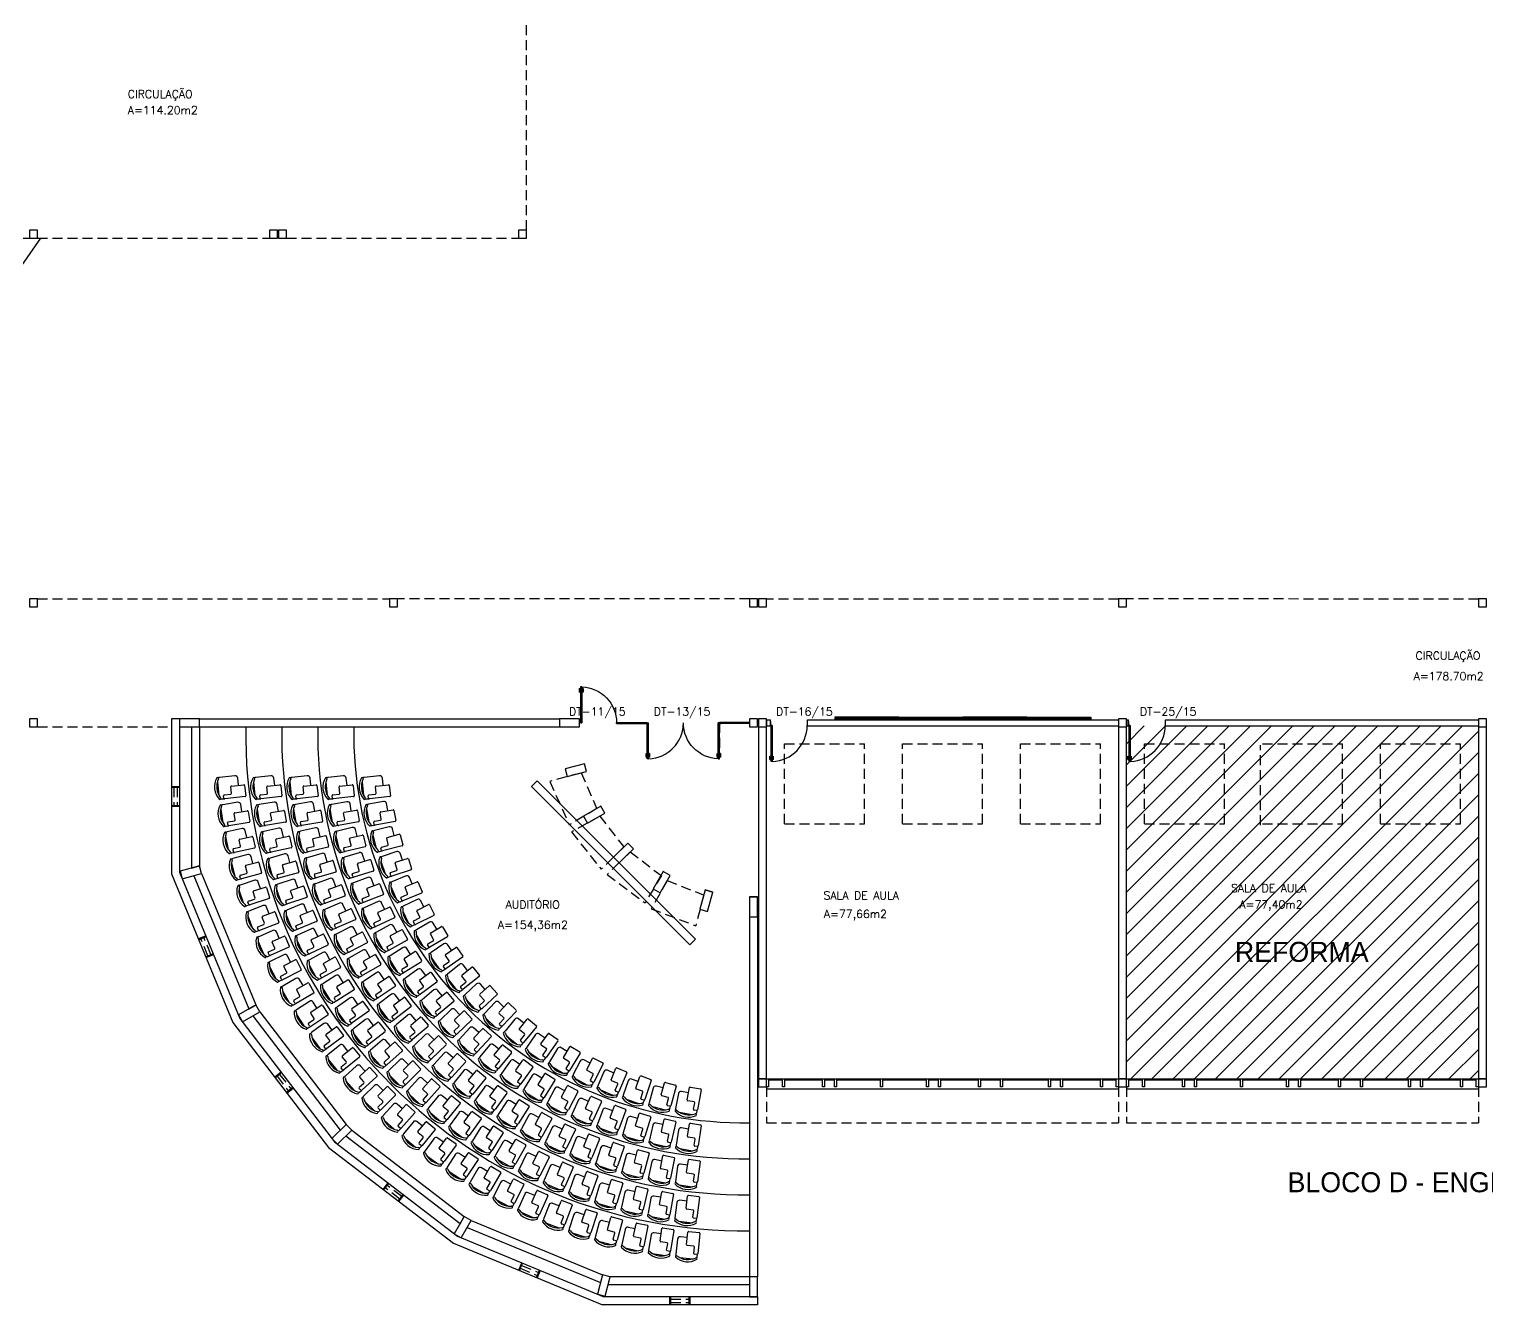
# Model space of a CAD drawing. Header units: centimetres. Extents: x -214 to 72, y 205 to 367.
# Drawn here: x -180.83 to -144.39, y 267.45 to 299.34 of the extents above; entities that cross this region are included whole.
import ezdxf

# ---------------------------------------------------------------- set-up
doc = ezdxf.new("R2010")
doc.units = ezdxf.units.CM
doc.header["$MEASUREMENT"] = 0
doc.linetypes.add('HIDDEN', pattern=[0.375, 0.25, -0.125])
doc.layers.get('0').update_dxf_attribs({"linetype": 'CONTINUOUS'})
for name, color, linetype in [('ALV', 2, 'CONTINUOUS'), ('AREA', 2, 'CONTINUOUS'), ('ENDEREÇO NOVO', 2, 'CONTINUOUS'), ('ESQ', 1, 'CONTINUOUS'), ('ESTRUT', 3, 'CONTINUOUS'), ('JAN2', 1, 'HIDDEN'), ('MACANETA', 2, 'CONTINUOUS'), ('MARCO', 2, 'CONTINUOUS'), ('PainelFELTRO', 2, 'CONTINUOUS'), ('PISO', 1, 'CONTINUOUS'), ('PORTA', 1, 'CONTINUOUS'), ('PROJ', 1, 'HIDDEN'), ('PROJEÇÃO', 1, 'HIDDEN'), ('TEXTO', 2, 'CONTINUOUS'), ('USO', 2, 'CONTINUOUS')]:
    doc.layers.add(name, color=color, linetype=linetype)
doc.layers.add('CADEIRA', color=1, linetype='CONTINUOUS', plot=False)
doc.styles.add('UNB-100', font='simplex.shx', dxfattribs={"height": 0.2})

# ---------------------------------------------------------------- blocks, each defined once
blk = doc.blocks.new('DOOR90')
at = {"layer": 'MACANETA'}
for p, q in [((-0.015, -0.755), (-0.01, -0.755)), ((-0.015, -0.845), (-0.015, -0.755)), ((-0.015, -0.845), (0.012, -0.845)), ((-0.01, -0.845), (-0.01, -0.755)), ((-0.01, -0.825), (0.012, -0.825)), ((0.012, -0.853), (0.012, -0.818)), ((0.012, -0.818), (0.015, -0.818)), ((0.012, -0.853), (0.015, -0.853)), ((0.053, -0.818), (0.05, -0.818)), ((0.053, -0.853), (0.05, -0.853)), ((0.053, -0.853), (0.053, -0.818)), ((0.075, -0.825), (0.053, -0.825)), ((0.08, -0.845), (0.053, -0.845)), ((0.08, -0.755), (0.075, -0.755)), ((0.075, -0.845), (0.075, -0.755)), ((0.08, -0.845), (0.08, -0.755))]:
    blk.add_line(p, q, dxfattribs=at)
at = {"layer": 'PORTA'}
for p, q in [((0.015, -0.89), (0.015, 0.01)), ((0.015, 0.01), (0.05, 0.01)), ((0.05, -0.89), (0.05, 0.01)), ((0.05, -0.89), (0.015, -0.89))]:
    blk.add_line(p, q, dxfattribs=at)
at = {"layer": 'PORTA', "color": 1}
blk.add_arc((0.02, 0.01), 0.9, 271.9102, 0, dxfattribs=at)
blk = doc.blocks.new('CADEIRA2')
at = {"linetype": 'Continuous'}
for p, q in [((-0.274, -0.738), (-0.274, -0.228)), ((-0.254, -0.208), (-0.194, -0.208)), ((-0.174, -0.228), (-0.174, -0.388)), ((-0.154, -0.408), (0.006, -0.408)), ((0.026, -0.428), (0.026, -0.738)), ((0.006, -0.758), (-0.254, -0.758))]:
    blk.add_line(p, q, dxfattribs=at)
for p, q in [((-0.27, -0.158), (-0.27, -0.216)), ((0.167, -0.09), (-0.167, -0.09)), ((0.27, -0.54), (0.27, -0.157)), ((0.026, -0.607), (0.203, -0.607))]:
    blk.add_line(p, q)
for centre, radius, start, end in [((0, -0.45), 0.45, 53.1393, 126.8791), ((-0.25, -0.105), 0.0247, 143.3192, 302.0366), ((-0.202, -0.158), 0.0675, 152.4248, 180.0092), ((0, -0.499), 0.442, 57.585, 122.4335), ((0.25, -0.105), 0.0247, 237.9818, 36.6993), ((0.203, -0.157), 0.0675, 0.0092, 27.5937), ((0.203, -0.54), 0.0675, 270.0092, 0.0092)]:
    blk.add_arc(centre, radius, start, end)
for centre, start, end in [((-0.254, -0.228), 89.9908, 179.9908), ((-0.194, -0.228), 359.9908, 89.9908), ((-0.154, -0.388), 179.9908, 269.9908), ((0.006, -0.428), 359.9908, 89.9908), ((-0.254, -0.738), 179.9908, 269.9908), ((0.006, -0.738), 269.9908, 359.9908)]:
    blk.add_arc(centre, 0.02, start, end, dxfattribs=at)
blk = doc.blocks.new('PainelFELTRO')
at = {"layer": 'PainelFELTRO'}
blk.add_hatch(color=2, dxfattribs=at).paths.add_polyline_path([(0.01, 0.06), (0.01, 0.03), (1.59, 0.03), (1.59, 0.06)])
for p, q in [((1.6, 0.07), (0, 0.07)), ((0, 0.07), (0, 0.02)), ((0, 0.02), (1.6, 0.02)), ((1.6, 0.02), (1.6, 0.07))]:
    blk.add_line(p, q, dxfattribs=at)
at = {"layer": 'PainelFELTRO', "color": 1}
for p, q in [((0, 0), (1.6, 0)), ((0.05, 0.02), (0.05, 0)), ((1.55, 0), (1.55, 0.02))]:
    blk.add_line(p, q, dxfattribs=at)
at = {"layer": 'PainelFELTRO', "color": 2}
for p, q in [((1.59, 0.06), (0.01, 0.06)), ((0.01, 0.06), (0.01, 0.03)), ((0.01, 0.03), (1.59, 0.03)), ((1.59, 0.03), (1.59, 0.06))]:
    blk.add_line(p, q, dxfattribs=at)

msp = doc.modelspace()

# ---------------------------------------------------------------- hatches: boundary and pattern name
at = {"layer": 'MACANETA'}
h = msp.add_hatch(dxfattribs=at)
h.set_pattern_fill('ANSI31', color=1, scale=3, style=0)
h.paths.add_polyline_path([(-153.395, 273.098), (-144.595, 273.098), (-144.595, 281.923), (-153.395, 281.923)])

# ---------------------------------------------------------------- linework, layer by layer
at = {"layer": 'ALV'}
for p, q in [((-177.265, 282.098), (-177.265, 278.225)), ((-177.065, 282.098), (-177.265, 282.098)), ((-177.065, 282.098), (-177.065, 278.265)), ((-177.065, 282.098), (-177.065, 282.098)), ((-176.565, 282.098), (-167.565, 282.098)), ((-162.395, 282.073), (-162.395, 281.923)), ((-162.395, 282.073), (-162.295, 282.073)), ((-162.295, 281.923), (-162.295, 282.073)), ((-161.365, 281.923), (-161.365, 282.073)), ((-161.365, 282.073), (-153.595, 282.073)), ((-153.595, 282.073), (-153.595, 281.923)), ((-153.395, 282.073), (-153.395, 281.898)), ((-153.395, 282.073), (-153.345, 282.073)), ((-153.345, 281.923), (-153.345, 282.073)), ((-152.415, 282.073), (-144.595, 282.073)), ((-152.415, 281.923), (-152.415, 282.073)), ((-144.595, 282.073), (-144.595, 281.923)), ((-176.765, 281.898), (-176.765, 278.367)), ((-176.565, 281.898), (-176.565, 278.421)), ((-176.565, 281.898), (-167.565, 281.898)), ((-162.595, 281.898), (-162.595, 273.098)), ((-162.595, 281.898), (-162.395, 281.898)), ((-162.395, 281.923), (-162.295, 281.923)), ((-162.395, 273.098), (-162.395, 281.898)), ((-161.365, 281.923), (-153.595, 281.923)), ((-153.595, 281.898), (-153.595, 273.098)), ((-153.595, 281.898), (-153.395, 281.898)), ((-153.395, 281.923), (-153.345, 281.923)), ((-153.395, 273.098), (-153.395, 281.898)), ((-152.415, 281.923), (-144.595, 281.923)), ((-144.595, 281.898), (-144.595, 273.098)), ((-144.595, 281.898), (-144.395, 281.898)), ((-144.395, 273.098), (-144.395, 281.898)), ((-177.265, 280.411), (-177.065, 280.411)), ((-168.125, 280.548), (-168.266, 280.407)), ((-168.266, 280.407), (-166.286, 278.427)), ((-168.125, 280.548), (-166.144, 278.568)), ((-177.065, 279.911), (-177.265, 279.911)), ((-176.765, 278.367), (-176.565, 278.421)), ((-164.306, 276.447), (-166.286, 278.427)), ((-164.165, 276.588), (-166.144, 278.568)), ((-177.265, 278.225), (-175.731, 274.504)), ((-177.106, 278.274), (-177.106, 278.274)), ((-177.065, 278.265), (-175.556, 274.605)), ((-176.709, 278.176), (-175.336, 274.847)), ((-176.514, 278.228), (-175.161, 274.947)), ((-163.93, 277.82), (-163.737, 277.768)), ((-164.059, 277.336), (-163.866, 277.285)), ((-162.815, 277.648), (-162.615, 277.648)), ((-162.815, 277.148), (-162.815, 268.148)), ((-162.815, 277.148), (-162.615, 277.148)), ((-162.615, 277.148), (-162.615, 268.148)), ((-176.409, 276.672), (-176.594, 276.596)), ((-164.165, 276.588), (-164.306, 276.447)), ((-176.403, 276.133), (-176.218, 276.21)), ((-175.341, 274.843), (-175.161, 274.947)), ((-175.062, 274.774), (-172.904, 271.957)), ((-175.731, 274.504), (-173.339, 271.381)), ((-175.645, 274.665), (-175.645, 274.665)), ((-175.556, 274.605), (-173.196, 271.524)), ((-175.236, 274.673), (-173.047, 271.815)), ((-174.528, 273.263), (-174.687, 273.141)), ((-162.595, 273.098), (-162.395, 273.098)), ((-153.595, 273.098), (-153.395, 273.098)), ((-144.595, 273.098), (-144.395, 273.098)), ((-174.383, 272.744), (-174.224, 272.866)), ((-173.05, 271.81), (-172.904, 271.957)), ((-173.298, 271.559), (-173.298, 271.559)), ((-173.196, 271.524), (-170.117, 269.162)), ((-172.905, 271.673), (-170.048, 269.481)), ((-172.762, 271.816), (-169.947, 269.656)), ((-173.339, 271.381), (-170.218, 268.987)), ((-171.855, 270.495), (-171.977, 270.336)), ((-171.58, 270.032), (-171.459, 270.191)), ((-170.05, 269.476), (-169.947, 269.656)), ((-169.875, 269.381), (-166.544, 268.004)), ((-169.774, 269.556), (-166.492, 268.199)), ((-170.225, 269.169), (-170.225, 269.169)), ((-170.218, 268.987), (-166.496, 267.448)), ((-170.117, 269.162), (-166.457, 267.648)), ((-168.588, 268.313), (-168.512, 268.498)), ((-168.05, 268.307), (-168.126, 268.122)), ((-162.815, 267.948), (-166.352, 267.948)), ((-162.815, 268.148), (-166.3, 268.148)), ((-166.621, 267.715), (-166.621, 267.715)), ((-162.615, 267.648), (-166.457, 267.648)), ((-164.806, 267.448), (-164.806, 267.648)), ((-164.306, 267.648), (-164.306, 267.448)), ((-162.815, 267.648), (-162.815, 267.648)), ((-162.615, 267.648), (-162.615, 267.448)), ((-162.615, 267.448), (-166.496, 267.448))]:
    msp.add_line(p, q, dxfattribs=at)
at = {"layer": 'ESQ'}
for p, q in [((-166.145, 278.568), (-164.165, 276.588)), ((-162.34, 273.098), (-153.65, 273.098)), ((-162.34, 273.073), (-161.995, 273.073)), ((-161.94, 273.073), (-160.995, 273.073)), ((-160.94, 273.073), (-160.695, 273.073)), ((-160.64, 273.073), (-159.545, 273.073)), ((-159.49, 273.073), (-158.395, 273.073)), ((-158.34, 273.073), (-158.095, 273.073)), ((-158.04, 273.073), (-157.095, 273.073)), ((-157.04, 273.073), (-156.545, 273.073)), ((-156.49, 273.073), (-155.345, 273.073)), ((-155.29, 273.073), (-155.045, 273.073)), ((-154.99, 273.073), (-154.045, 273.073)), ((-153.99, 273.073), (-153.65, 273.073)), ((-153.34, 273.098), (-144.65, 273.098)), ((-153.34, 273.073), (-152.995, 273.073)), ((-152.94, 273.073), (-151.995, 273.073)), ((-151.94, 273.073), (-151.695, 273.073)), ((-151.64, 273.073), (-150.545, 273.073)), ((-150.49, 273.073), (-149.395, 273.073)), ((-149.34, 273.073), (-149.095, 273.073)), ((-149.04, 273.073), (-148.095, 273.073)), ((-148.04, 273.073), (-147.545, 273.073)), ((-147.49, 273.073), (-146.345, 273.073)), ((-146.29, 273.073), (-146.045, 273.073)), ((-145.99, 273.073), (-145.045, 273.073)), ((-144.99, 273.073), (-144.65, 273.073)), ((-162.395, 272.898), (-162.395, 272.848)), ((-162.395, 272.848), (-153.595, 272.848)), ((-153.595, 272.898), (-153.595, 272.848)), ((-153.395, 272.898), (-153.395, 272.848)), ((-153.395, 272.848), (-144.595, 272.848)), ((-144.595, 272.898), (-144.595, 272.848))]:
    msp.add_line(p, q, dxfattribs=at)
for points in [[(-162.395, 273.098), (-162.34, 273.098), (-162.34, 272.898), (-162.395, 272.898)], [(-161.995, 273.098), (-161.94, 273.098), (-161.94, 272.898), (-161.995, 272.898)], [(-160.995, 273.098), (-160.94, 273.098), (-160.94, 272.898), (-160.995, 272.898)], [(-160.695, 273.098), (-160.64, 273.098), (-160.64, 272.898), (-160.695, 272.898)], [(-159.545, 273.098), (-159.49, 273.098), (-159.49, 272.898), (-159.545, 272.898)], [(-158.395, 273.098), (-158.34, 273.098), (-158.34, 272.898), (-158.395, 272.898)], [(-158.095, 273.098), (-158.04, 273.098), (-158.04, 272.898), (-158.095, 272.898)], [(-157.095, 273.098), (-157.04, 273.098), (-157.04, 272.898), (-157.095, 272.898)], [(-156.545, 273.098), (-156.49, 273.098), (-156.49, 272.898), (-156.545, 272.898)], [(-155.345, 273.098), (-155.29, 273.098), (-155.29, 272.898), (-155.345, 272.898)], [(-155.045, 273.098), (-154.99, 273.098), (-154.99, 272.898), (-155.045, 272.898)], [(-154.045, 273.098), (-153.99, 273.098), (-153.99, 272.898), (-154.045, 272.898)], [(-153.65, 273.098), (-153.595, 273.098), (-153.595, 272.898), (-153.65, 272.898)], [(-153.395, 273.098), (-153.34, 273.098), (-153.34, 272.898), (-153.395, 272.898)], [(-152.995, 273.098), (-152.94, 273.098), (-152.94, 272.898), (-152.995, 272.898)], [(-151.995, 273.098), (-151.94, 273.098), (-151.94, 272.898), (-151.995, 272.898)], [(-151.695, 273.098), (-151.64, 273.098), (-151.64, 272.898), (-151.695, 272.898)], [(-150.545, 273.098), (-150.49, 273.098), (-150.49, 272.898), (-150.545, 272.898)], [(-149.395, 273.098), (-149.34, 273.098), (-149.34, 272.898), (-149.395, 272.898)], [(-149.095, 273.098), (-149.04, 273.098), (-149.04, 272.898), (-149.095, 272.898)], [(-148.095, 273.098), (-148.04, 273.098), (-148.04, 272.898), (-148.095, 272.898)], [(-147.545, 273.098), (-147.49, 273.098), (-147.49, 272.898), (-147.545, 272.898)], [(-146.345, 273.098), (-146.29, 273.098), (-146.29, 272.898), (-146.345, 272.898)], [(-146.045, 273.098), (-145.99, 273.098), (-145.99, 272.898), (-146.045, 272.898)], [(-145.045, 273.098), (-144.99, 273.098), (-144.99, 272.898), (-145.045, 272.898)], [(-144.65, 273.098), (-144.595, 273.098), (-144.595, 272.898), (-144.65, 272.898)]]:
    msp.add_lwpolyline(points, close=True, dxfattribs=at)
at = {"layer": 'ESTRUT'}
for points in [[(-180.615, 294.318), (-180.815, 294.318), (-180.815, 294.118), (-180.615, 294.118)], [(-174.615, 294.318), (-174.815, 294.318), (-174.815, 294.118), (-174.615, 294.118)], [(-174.395, 294.318), (-174.595, 294.318), (-174.595, 294.118), (-174.395, 294.118)], [(-168.395, 294.318), (-168.595, 294.318), (-168.595, 294.118), (-168.395, 294.118)], [(-180.615, 285.098), (-180.815, 285.098), (-180.815, 284.898), (-180.615, 284.898)], [(-171.615, 285.098), (-171.815, 285.098), (-171.815, 284.898), (-171.615, 284.898)], [(-162.615, 285.098), (-162.815, 285.098), (-162.815, 284.898), (-162.615, 284.898)], [(-162.395, 285.098), (-162.595, 285.098), (-162.595, 284.898), (-162.395, 284.898)], [(-153.395, 285.098), (-153.595, 285.098), (-153.595, 284.898), (-153.395, 284.898)], [(-144.395, 285.098), (-144.595, 285.098), (-144.595, 284.898), (-144.395, 284.898)], [(-180.615, 282.098), (-180.815, 282.098), (-180.815, 281.898), (-180.615, 281.898)], [(-176.565, 282.098), (-177.065, 282.098), (-177.065, 281.898), (-176.565, 281.898)], [(-167.065, 282.098), (-167.565, 282.098), (-167.565, 281.898), (-167.065, 281.898)], [(-162.615, 282.098), (-162.815, 282.098), (-162.815, 281.898), (-162.615, 281.898)], [(-162.395, 282.098), (-162.595, 282.098), (-162.595, 281.898), (-162.395, 281.898)], [(-153.395, 282.098), (-153.595, 282.098), (-153.595, 281.898), (-153.395, 281.898)], [(-144.395, 282.098), (-144.595, 282.098), (-144.595, 281.898), (-144.395, 281.898)], [(-166.945, 280.976), (-167.428, 280.847), (-167.376, 280.654), (-166.893, 280.782)], [(-166.534, 279.912), (-166.968, 279.663), (-166.868, 279.49), (-166.434, 279.739)], [(-165.862, 278.992), (-166.215, 278.639), (-166.074, 278.497), (-165.72, 278.851)], [(-176.565, 278.421), (-177.048, 278.292), (-176.997, 278.099), (-176.514, 278.228)], [(-164.974, 278.278), (-165.223, 277.845), (-165.05, 277.745), (-164.8, 278.179)], [(-163.93, 277.82), (-164.059, 277.336), (-163.866, 277.285), (-163.737, 277.768)], [(-163.93, 277.82), (-164.059, 277.336), (-163.866, 277.285), (-163.737, 277.768)], [(-162.815, 277.648), (-162.815, 277.148), (-162.615, 277.148), (-162.615, 277.648)], [(-162.815, 277.648), (-162.815, 277.148), (-162.615, 277.148), (-162.615, 277.648)], [(-175.161, 274.947), (-175.595, 274.698), (-175.495, 274.524), (-175.062, 274.774)], [(-162.395, 273.098), (-162.595, 273.098), (-162.595, 272.898), (-162.395, 272.898)], [(-153.395, 273.098), (-153.595, 273.098), (-153.595, 272.898), (-153.395, 272.898)], [(-144.395, 273.098), (-144.595, 273.098), (-144.595, 272.898), (-144.395, 272.898)], [(-172.904, 271.957), (-173.257, 271.604), (-173.116, 271.462), (-172.762, 271.816)], [(-169.947, 269.656), (-170.197, 269.223), (-170.024, 269.123), (-169.774, 269.556)], [(-166.492, 268.199), (-166.621, 267.715), (-166.427, 267.664), (-166.299, 268.147)], [(-166.492, 268.199), (-166.621, 267.715), (-166.427, 267.664), (-166.299, 268.147)], [(-162.815, 268.148), (-162.815, 267.648), (-162.615, 267.648), (-162.615, 268.148)], [(-162.815, 268.148), (-162.815, 267.648), (-162.615, 267.648), (-162.615, 268.148)]]:
    msp.add_lwpolyline(points, close=True, dxfattribs=at)
at = {"layer": 'JAN2'}
for p, q in [((-177.265, 280.391), (-177.065, 280.391)), ((-177.205, 280.391), (-177.205, 279.931)), ((-177.125, 280.391), (-177.125, 279.931)), ((-177.265, 279.931), (-177.065, 279.931)), ((-176.586, 276.577), (-176.401, 276.653)), ((-176.355, 276.175), (-176.53, 276.6)), ((-176.281, 276.205), (-176.457, 276.631)), ((-176.411, 276.152), (-176.226, 276.228)), ((-174.516, 273.247), (-174.675, 273.125)), ((-174.627, 273.162), (-174.348, 272.797)), ((-174.564, 273.21), (-174.284, 272.845)), ((-174.237, 272.882), (-174.395, 272.76)), ((-171.961, 270.324), (-171.839, 270.483)), ((-171.511, 270.155), (-171.876, 270.435)), ((-171.56, 270.092), (-171.925, 270.372)), ((-171.596, 270.044), (-171.474, 270.203)), ((-168.57, 268.305), (-168.493, 268.49)), ((-168.547, 268.361), (-168.122, 268.185)), ((-168.516, 268.435), (-168.091, 268.259)), ((-168.145, 268.129), (-168.068, 268.314)), ((-164.786, 267.448), (-164.786, 267.648)), ((-164.786, 267.588), (-164.326, 267.588)), ((-164.786, 267.508), (-164.326, 267.508)), ((-164.326, 267.448), (-164.326, 267.648))]:
    msp.add_line(p, q, dxfattribs=at)
at = {"layer": 'MARCO'}
for p, q in [((-162.28, 281.933), (-162.295, 282.073)), ((-162.295, 282.073), (-162.295, 282.073)), ((-162.295, 282.073), (-162.295, 282.073)), ((-162.295, 282.073), (-162.295, 282.073)), ((-162.295, 282.073), (-162.295, 282.073)), ((-162.295, 282.073), (-162.295, 282.073)), ((-161.365, 281.923), (-161.365, 282.073)), ((-161.365, 282.073), (-161.365, 282.073)), ((-161.365, 282.073), (-161.365, 282.073)), ((-161.365, 282.073), (-161.365, 282.073)), ((-161.365, 282.073), (-161.365, 282.073)), ((-161.365, 282.073), (-161.365, 282.073)), ((-153.33, 281.933), (-153.345, 282.073)), ((-153.345, 282.073), (-153.345, 282.073)), ((-153.345, 282.073), (-153.345, 282.073)), ((-153.345, 282.073), (-153.345, 282.073)), ((-153.345, 282.073), (-153.345, 282.073)), ((-153.345, 282.073), (-153.345, 282.073)), ((-152.415, 281.923), (-152.415, 282.073)), ((-152.415, 282.073), (-152.415, 282.073)), ((-152.415, 282.073), (-152.415, 282.073)), ((-152.415, 282.073), (-152.415, 282.073)), ((-152.415, 282.073), (-152.415, 282.073)), ((-152.415, 282.073), (-152.415, 282.073)), ((-162.295, 281.923), (-162.28, 281.933)), ((-162.295, 281.923), (-162.295, 281.923)), ((-162.295, 281.923), (-162.295, 281.923)), ((-162.295, 281.923), (-162.295, 281.923)), ((-162.295, 281.923), (-162.295, 281.923)), ((-162.28, 281.933), (-162.28, 281.933)), ((-162.28, 281.933), (-162.28, 281.933)), ((-161.365, 281.923), (-161.365, 281.923)), ((-161.365, 281.923), (-161.365, 281.923)), ((-161.365, 281.923), (-161.365, 281.923)), ((-161.365, 281.923), (-161.365, 281.923)), ((-161.365, 281.923), (-161.365, 281.923)), ((-161.365, 281.923), (-161.365, 281.923)), ((-161.365, 281.923), (-161.365, 281.923)), ((-153.345, 281.923), (-153.33, 281.933)), ((-153.345, 281.923), (-153.345, 281.923)), ((-153.345, 281.923), (-153.345, 281.923)), ((-153.345, 281.923), (-153.345, 281.923)), ((-153.345, 281.923), (-153.345, 281.923)), ((-153.33, 281.933), (-153.33, 281.933)), ((-153.33, 281.933), (-153.33, 281.933)), ((-152.415, 281.923), (-152.415, 281.923)), ((-152.415, 281.923), (-152.415, 281.923)), ((-152.415, 281.923), (-152.415, 281.923)), ((-152.415, 281.923), (-152.415, 281.923)), ((-152.415, 281.923), (-152.415, 281.923)), ((-152.415, 281.923), (-152.415, 281.923)), ((-152.415, 281.923), (-152.415, 281.923))]:
    msp.add_line(p, q, dxfattribs=at)
at = {"layer": 'PISO'}
msp.add_line((-186.835, 285.098), (-180.53, 294.118), dxfattribs=at)
for radius, start, end in [(12.45, 179.3212, 270.6788), (11.55, 179.2683, 270.7317), (10.65, 179.2065, 270.7935), (9.75, 179.1333, 270.8667)]:
    msp.add_arc((-162.963, 281.75), radius, start, end, dxfattribs=at)
at = {"layer": 'PORTA'}
for p, q in [((-166.139, 281.985), (-166.139, 282.01)), ((-166.139, 282.01), (-165.375, 282.01)), ((-166.139, 281.985), (-165.375, 281.985)), ((-165.375, 282.01), (-165.375, 281.985)), ((-163.565, 282.01), (-163.565, 281.985)), ((-162.815, 282.01), (-163.565, 282.01)), ((-163.565, 281.985), (-163.533, 281.985)), ((-162.815, 281.985), (-163.565, 281.985)), ((-162.815, 282.01), (-162.815, 281.985))]:
    msp.add_line(p, q, dxfattribs=at)
at = {"layer": 'PROJ'}
for p, q in [((-168.395, 294.318), (-168.395, 300.118)), ((-186.615, 294.118), (-180.815, 294.118)), ((-180.615, 294.118), (-174.815, 294.118)), ((-174.395, 294.118), (-168.595, 294.118)), ((-180.615, 285.098), (-171.815, 285.098)), ((-162.815, 285.098), (-171.615, 285.098)), ((-153.595, 285.092), (-162.395, 285.092)), ((-144.595, 285.091), (-153.52, 285.098)), ((-180.615, 281.898), (-177.265, 281.898)), ((-162.395, 272.898), (-162.395, 271.998)), ((-153.595, 272.898), (-153.595, 271.998)), ((-153.395, 272.898), (-153.395, 271.998)), ((-144.595, 272.898), (-144.595, 271.998)), ((-162.395, 271.998), (-153.595, 271.998)), ((-153.395, 271.998), (-144.595, 271.998))]:
    msp.add_line(p, q, dxfattribs=at)
at = {"layer": 'PROJEÇÃO'}
for p, q in [((-163.565, 281.998), (-163.565, 281.368)), ((-161.945, 279.473), (-161.945, 281.473)), ((-161.945, 281.473), (-159.945, 281.473)), ((-159.945, 279.473), (-159.945, 281.473)), ((-158.995, 281.473), (-156.995, 281.473)), ((-158.995, 279.473), (-158.995, 281.473)), ((-156.995, 279.473), (-156.995, 281.473)), ((-156.045, 279.473), (-156.045, 281.473)), ((-156.045, 281.473), (-154.045, 281.473)), ((-154.045, 279.473), (-154.045, 281.473)), ((-152.945, 281.473), (-150.945, 281.473)), ((-152.945, 279.473), (-152.945, 281.473)), ((-150.945, 279.473), (-150.945, 281.473)), ((-150.047, 279.437), (-150.047, 281.437)), ((-149.995, 281.473), (-147.995, 281.473)), ((-147.995, 279.473), (-147.995, 281.473)), ((-147.045, 279.473), (-147.045, 281.473)), ((-147.045, 281.473), (-145.045, 281.473)), ((-145.045, 279.473), (-145.045, 281.473)), ((-167.038, 280.744), (-167.81, 280.535)), ((-167.029, 280.75), (-166.642, 279.865)), ((-167.81, 280.535), (-167.323, 279.45)), ((-166.631, 279.853), (-167.323, 279.45)), ((-166.567, 279.661), (-167.265, 279.27)), ((-166.56, 279.669), (-165.969, 278.905)), ((-167.265, 279.27), (-166.528, 278.337)), ((-161.945, 279.473), (-159.945, 279.473)), ((-158.995, 279.473), (-156.995, 279.473)), ((-156.045, 279.473), (-154.045, 279.473)), ((-152.945, 279.473), (-150.945, 279.473)), ((-149.995, 279.473), (-147.995, 279.473)), ((-147.045, 279.473), (-145.045, 279.473)), ((-165.956, 278.896), (-166.528, 278.337)), ((-165.802, 278.775), (-165.034, 278.187)), ((-165.806, 278.765), (-166.38, 278.208)), ((-166.38, 278.208), (-165.429, 277.495)), ((-165.019, 278.182), (-165.429, 277.495)), ((-164.874, 278.045), (-165.274, 277.352)), ((-164.873, 278.055), (-163.974, 277.701)), ((-163.958, 277.7), (-164.163, 276.927)), ((-165.274, 277.352), (-164.163, 276.927))]:
    msp.add_line(p, q, dxfattribs=at)

# ---------------------------------------------------------------- block references
at = {"layer": 'ALV', "color": 6}
for p in [(-160.686, 282.073), (-157.486, 282.073)]:
    msp.add_blockref('PainelFELTRO', p, dxfattribs=at)
at = {"layer": 'ALV', "color": 6, "xscale": -1}
for p in [(-157.486, 282.073), (-154.286, 282.073)]:
    msp.add_blockref('PainelFELTRO', p, dxfattribs=at)
at = {"layer": 'CADEIRA'}
for p, rotation in [((-176.191, 280.347), 96.12245462912921), ((-175.288, 280.347), 96.12245462912921), ((-174.384, 280.347), 96.12245462912921), ((-173.48, 280.347), 96.12245462912921), ((-172.575, 280.347), 96.12245462912921), ((-176.1, 279.659), 99.11091616759072), ((-175.19, 279.662), 99.31828796246253), ((-174.279, 279.664), 99.56336372003828), ((-173.366, 279.666), 99.84995462912921), ((-172.451, 279.671), 100.1780101846848), ((-175.973, 278.977), 102.0993777060523), ((-175.055, 278.983), 102.5141212957959), ((-174.134, 278.988), 103.0042728109474), ((-173.209, 278.994), 103.5774546291292), ((-172.281, 279.005), 104.2335657402403), ((-174.882, 278.314), 105.7099546291292), ((-173.948, 278.323), 106.4451819018565), ((-173.008, 278.334), 107.3049546291292), ((-172.063, 278.353), 108.2891212957959), ((-175.811, 278.302), 105.0878392445138), ((-175.614, 277.637), 108.0763007829753), ((-174.672, 277.655), 108.9057879624625), ((-173.722, 277.67), 109.8860909927656), ((-172.765, 277.688), 111.0324546291292), ((-171.8, 277.717), 112.3446768513514), ((-171.493, 277.103), 116.400232406907), ((-175.382, 276.983), 111.0647623214369), ((-174.425, 277.008), 112.1016212957959), ((-173.458, 277.031), 113.3270000836747), ((-172.48, 277.059), 114.7599546291292), ((-174.143, 276.376), 115.2974546291292), ((-173.156, 276.41), 116.7679091745837), ((-172.155, 276.451), 118.4874546291292), ((-171.143, 276.511), 120.4557879624625), ((-175.117, 276.342), 114.0532238598984), ((-170.752, 275.946), 124.5113435180181), ((-174.818, 275.716), 117.04168539836), ((-173.826, 275.762), 118.4932879624625), ((-172.817, 275.808), 120.2088182654929), ((-171.791, 275.864), 122.2149546291292), ((-172.443, 275.227), 123.6497273564019), ((-171.389, 275.303), 125.9424546291292), ((-170.322, 275.409), 128.5668990735736), ((-174.488, 275.106), 120.0301469368215), ((-173.475, 275.165), 121.6891212957959), ((-169.855, 274.905), 132.6224546291292), ((-174.126, 274.514), 123.018608475283), ((-173.092, 274.589), 124.8849546291292), ((-172.034, 274.67), 127.090636447311), ((-170.953, 274.769), 129.6699546291292), ((-169.353, 274.434), 136.6780101846848), ((-171.593, 274.138), 130.5315455382201), ((-170.482, 274.264), 133.3974546291292), ((-168.82, 274.001), 140.7335657402403), ((-173.733, 273.942), 126.0070700137446), ((-172.677, 274.036), 128.0807879624625), ((-169.979, 273.791), 137.1249546291292), ((-173.311, 273.391), 128.9955315522061), ((-172.232, 273.506), 131.2766212957958), ((-171.12, 273.634), 133.9724546291292), ((-169.447, 273.352), 140.8524546291292), ((-168.257, 273.606), 144.7891212957959), ((-167.668, 273.252), 148.8446768513514), ((-171.758, 273.002), 134.4724546291292), ((-170.618, 273.159), 137.4133637200383), ((-168.887, 272.948), 144.5799546291292), ((-167.055, 272.94), 152.900232406907), ((-172.862, 272.863), 131.9839930906677), ((-170.089, 272.715), 140.8542728109474), ((-168.302, 272.581), 148.3074546291292), ((-166.422, 272.673), 156.9557879624625), ((-172.385, 272.359), 134.9724546291292), ((-171.256, 272.526), 137.6682879624626), ((-169.534, 272.304), 144.2951819018565), ((-167.695, 272.254), 152.0349546291292), ((-165.771, 272.451), 161.0113435180181), ((-165.107, 272.276), 165.0668990735736), ((-164.431, 272.148), 169.1224546291292), ((-171.882, 271.881), 137.9609161675907), ((-170.729, 272.078), 140.8641212957959), ((-168.955, 271.926), 147.7360909927656), ((-167.068, 271.966), 155.7624546291292), ((-170.178, 271.66), 144.0599546291292), ((-168.355, 271.584), 151.1770000836746), ((-166.423, 271.72), 159.4899546291292), ((-165.763, 271.516), 163.2174546291292), ((-171.356, 271.429), 140.9493777060523), ((-169.604, 271.273), 147.2557879624625), ((-167.735, 271.279), 154.6179091745838), ((-165.092, 271.356), 166.9449546291292), ((-164.412, 271.239), 170.6724546291291), ((-170.806, 271.006), 143.9378392445138), ((-169.01, 270.919), 150.4516212957959), ((-167.098, 271.011), 158.0588182654928), ((-166.446, 270.783), 161.4997273564019), ((-170.235, 270.611), 146.9263007829753), ((-168.397, 270.599), 153.6474546291292), ((-167.766, 270.313), 156.8432879624626), ((-165.781, 270.593), 164.940636447311), ((-165.106, 270.444), 168.3815455382201), ((-164.424, 270.336), 171.8224546291292), ((-169.645, 270.247), 149.9147623214369), ((-167.121, 270.063), 160.0391212957959), ((-169.036, 269.914), 152.9032238598984), ((-168.411, 269.614), 155.89168539836), ((-166.463, 269.85), 163.2349546291292), ((-165.795, 269.673), 166.4307879624625), ((-167.771, 269.346), 158.8801469368215), ((-165.117, 269.534), 169.6266212957959), ((-164.432, 269.433), 172.8224546291292), ((-167.117, 269.113), 161.8686084752831), ((-166.453, 268.913), 164.8570700137446), ((-165.779, 268.749), 167.8455315522061), ((-165.097, 268.62), 170.8339930906677), ((-164.41, 268.526), 173.8224546291292)]:
    msp.add_blockref('CADEIRA2', p, dxfattribs=dict(at, rotation=rotation))
at = {"layer": 'PORTA', "xscale": -1, "rotation": 180}
msp.add_blockref('DOOR90', (-167.059, 282.008), dxfattribs=at)
at = {"layer": 'PORTA'}
for p in [(-165.39, 281.988), (-162.295, 281.923), (-153.345, 281.923)]:
    msp.add_blockref('DOOR90', p, dxfattribs=at)
at = {"layer": 'PORTA', "xscale": -1}
msp.add_blockref('DOOR90', (-163.55, 281.988), dxfattribs=at)

# ---------------------------------------------------------------- texts
at = {"layer": 'AREA', "style": 'UNB-100'}
for s, p in [('A=178.70m2', (-146.215, 283.065)), ('A=77,66m2', (-160.959, 277.12)), ('A=77,40m2', (-150.57, 277.36)), ('A=154,36m2', (-169.107, 276.847))]:
    msp.add_text(s, height=0.2, dxfattribs=at).set_placement(p)
at = {"layer": 'ENDEREÇO NOVO', "style": 'UNB-100'}
for s, p in [('DT-11/15', (-167.328, 282.18)), ('DT-13/15', (-165.21, 282.18)), ('DT-16/15', (-162.152, 282.18)), ('DT-25/15', (-153.059, 282.18))]:
    msp.add_text(s, height=0.2, dxfattribs=at).set_placement(p)
at = {"layer": 'TEXTO', "style": 'UNB-100'}
for s, p in [('CIRCULAÇÃO', (-178.36, 297.617)), ('A=114.20m2', (-178.359, 297.216)), ('CIRCULAÇÃO', (-146.167, 283.579)), ('SALA DE AULA', (-160.966, 277.583)), ('SALA DE AULA', (-150.78, 277.768)), ('AUDITÓRIO', (-168.915, 277.353))]:
    msp.add_text(s, height=0.2, dxfattribs=at).set_placement(p)
at = {"layer": 'USO'}
for s, p in [('REFORMA', (-150.684, 276.023)), ('BLOCO D - ENGENHARIA MECÂNICA - ENM', (-149.366, 270.263))]:
    msp.add_text(s, height=0.5, dxfattribs=at).set_placement(p)

doc.saveas('drawing.dxf')
